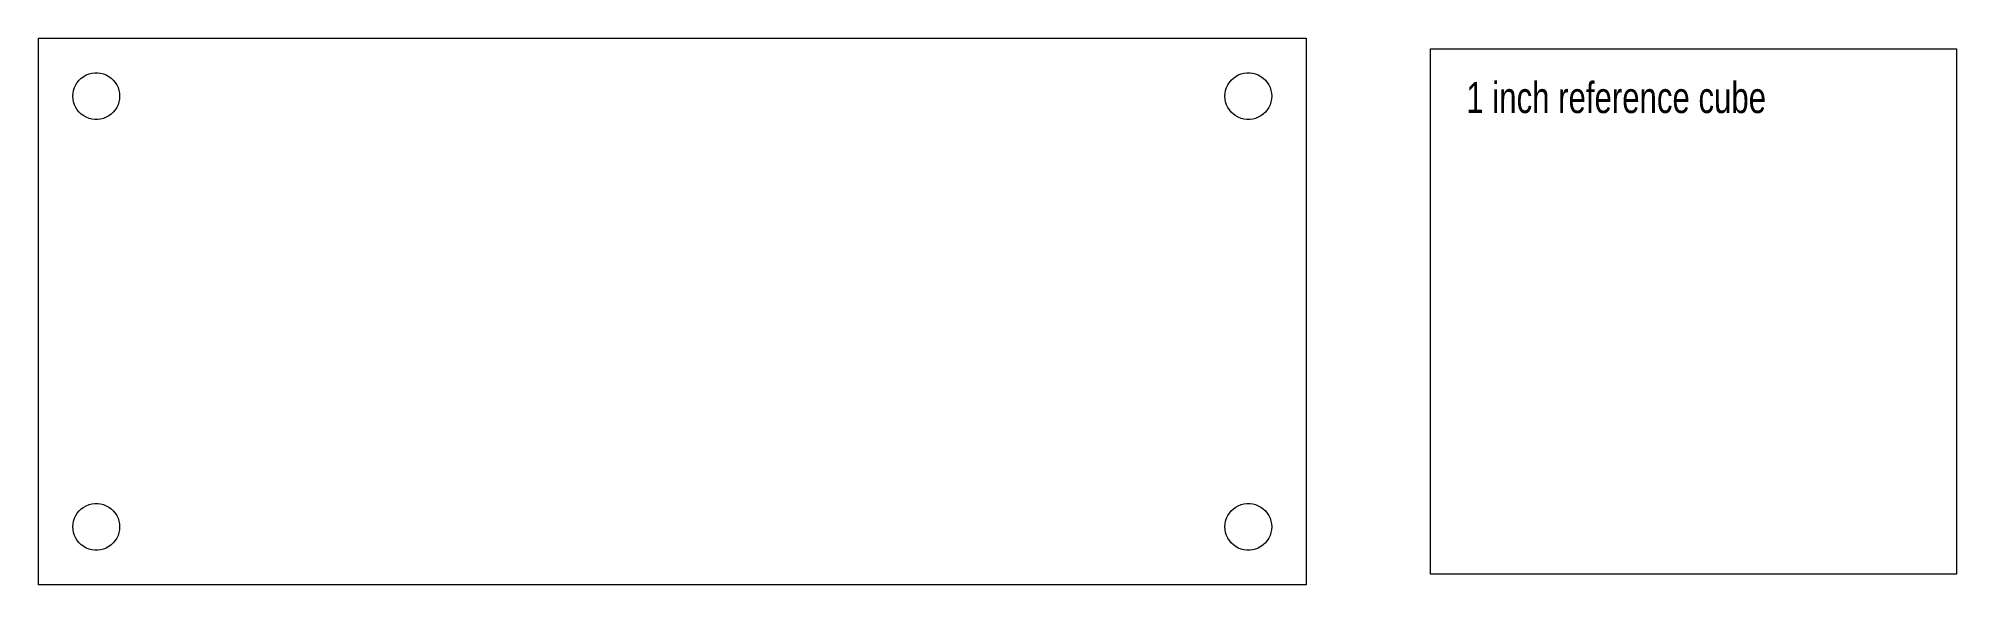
# Model space of a CAD drawing. Header units: millimetres. Extents: x -30.6 to 62, y -13.2 to 13.2.
import ezdxf

# ---------------------------------------------------------------- set-up
doc = ezdxf.new("R2010")
doc.units = ezdxf.units.MM
doc.layers.get('0').update_dxf_attribs({"linetype": 'CONTINUOUS', "lineweight": 0})
doc.styles.get("Standard").update_dxf_attribs({"font": 'txt', "width": 0.75})

msp = doc.modelspace()

# ---------------------------------------------------------------- linework, layer by layer
for p, q in [((-30.6, -13.2), (-30.6, 13.2)), ((-30.6, 13.2), (30.6, 13.2)), ((30.6, 13.2), (30.6, -13.2)), ((36.6, -12.7), (36.6, 12.7)), ((36.6, 12.7), (62, 12.7)), ((62, 12.7), (62, -12.7)), ((-28.72, 11.07), (-28.63, 11.18)), ((-28.63, 11.18), (-28.526, 11.277)), ((-28.526, 11.277), (-28.412, 11.36)), ((-28.412, 11.36), (-28.287, 11.429)), ((-28.287, 11.429), (-28.155, 11.481)), ((-28.155, 11.481), (-28.018, 11.516)), ((-28.018, 11.516), (-27.877, 11.534)), ((-27.877, 11.534), (-27.735, 11.534)), ((-27.735, 11.534), (-27.594, 11.516)), ((-27.594, 11.516), (-27.457, 11.481)), ((-27.457, 11.481), (-27.325, 11.429)), ((-27.325, 11.429), (-27.2, 11.36)), ((-27.2, 11.36), (-27.086, 11.277)), ((-27.086, 11.277), (-26.982, 11.18)), ((-26.982, 11.18), (-26.892, 11.07)), ((26.892, 11.07), (26.982, 11.18)), ((26.982, 11.18), (27.086, 11.277)), ((27.086, 11.277), (27.2, 11.36)), ((27.2, 11.36), (27.325, 11.429)), ((27.325, 11.429), (27.457, 11.481)), ((27.457, 11.481), (27.594, 11.516)), ((27.594, 11.516), (27.735, 11.534)), ((27.735, 11.534), (27.877, 11.534)), ((27.877, 11.534), (28.018, 11.516)), ((28.018, 11.516), (28.155, 11.481)), ((28.155, 11.481), (28.287, 11.429)), ((28.287, 11.429), (28.412, 11.36)), ((28.412, 11.36), (28.526, 11.277)), ((28.526, 11.277), (28.63, 11.18)), ((28.63, 11.18), (28.72, 11.07)), ((-28.936, 10.406), (-28.927, 10.548)), ((-28.927, 10.264), (-28.936, 10.406)), ((-28.927, 10.548), (-28.901, 10.687)), ((-28.901, 10.125), (-28.927, 10.264)), ((-28.901, 10.687), (-28.857, 10.822)), ((-28.857, 10.822), (-28.796, 10.951)), ((-28.796, 10.951), (-28.72, 11.07)), ((-26.892, 11.07), (-26.816, 10.951)), ((-26.816, 10.951), (-26.755, 10.822)), ((-26.755, 10.822), (-26.711, 10.687)), ((-26.711, 10.687), (-26.685, 10.548)), ((-26.685, 10.264), (-26.711, 10.125)), ((-26.685, 10.548), (-26.676, 10.406)), ((-26.676, 10.406), (-26.685, 10.264)), ((26.676, 10.406), (26.685, 10.548)), ((26.685, 10.264), (26.676, 10.406)), ((26.685, 10.548), (26.711, 10.687)), ((26.711, 10.125), (26.685, 10.264)), ((26.711, 10.687), (26.755, 10.822)), ((26.755, 10.822), (26.816, 10.951)), ((26.816, 10.951), (26.892, 11.07)), ((28.72, 11.07), (28.796, 10.951)), ((28.796, 10.951), (28.857, 10.822)), ((28.857, 10.822), (28.901, 10.687)), ((28.901, 10.687), (28.927, 10.548)), ((28.927, 10.264), (28.901, 10.125)), ((28.927, 10.548), (28.936, 10.406)), ((28.936, 10.406), (28.927, 10.264)), ((-28.857, 9.99), (-28.901, 10.125)), ((-28.796, 9.861), (-28.857, 9.99)), ((-28.72, 9.742), (-28.796, 9.861)), ((-28.63, 9.632), (-28.72, 9.742)), ((-28.526, 9.535), (-28.63, 9.632)), ((-28.412, 9.452), (-28.526, 9.535)), ((-28.287, 9.383), (-28.412, 9.452)), ((-28.155, 9.331), (-28.287, 9.383)), ((-28.018, 9.296), (-28.155, 9.331)), ((-27.877, 9.278), (-28.018, 9.296)), ((-27.735, 9.278), (-27.877, 9.278)), ((-27.594, 9.296), (-27.735, 9.278)), ((-27.457, 9.331), (-27.594, 9.296)), ((-27.325, 9.383), (-27.457, 9.331)), ((-27.2, 9.452), (-27.325, 9.383)), ((-27.086, 9.535), (-27.2, 9.452)), ((-26.982, 9.632), (-27.086, 9.535)), ((-26.892, 9.742), (-26.982, 9.632)), ((-26.816, 9.861), (-26.892, 9.742)), ((-26.755, 9.99), (-26.816, 9.861)), ((-26.711, 10.125), (-26.755, 9.99)), ((26.755, 9.99), (26.711, 10.125)), ((26.816, 9.861), (26.755, 9.99)), ((26.892, 9.742), (26.816, 9.861)), ((26.982, 9.632), (26.892, 9.742)), ((27.086, 9.535), (26.982, 9.632)), ((27.2, 9.452), (27.086, 9.535)), ((27.325, 9.383), (27.2, 9.452)), ((27.457, 9.331), (27.325, 9.383)), ((27.594, 9.296), (27.457, 9.331)), ((27.735, 9.278), (27.594, 9.296)), ((27.877, 9.278), (27.735, 9.278)), ((28.018, 9.296), (27.877, 9.278)), ((28.155, 9.331), (28.018, 9.296)), ((28.287, 9.383), (28.155, 9.331)), ((28.412, 9.452), (28.287, 9.383)), ((28.526, 9.535), (28.412, 9.452)), ((28.63, 9.632), (28.526, 9.535)), ((28.72, 9.742), (28.63, 9.632)), ((28.796, 9.861), (28.72, 9.742)), ((28.857, 9.99), (28.796, 9.861)), ((28.901, 10.125), (28.857, 9.99)), ((-28.927, -10.264), (-28.901, -10.125)), ((-28.901, -10.125), (-28.857, -9.99)), ((-28.857, -9.99), (-28.796, -9.861)), ((-28.796, -9.861), (-28.72, -9.742)), ((-28.72, -9.742), (-28.63, -9.632)), ((-28.63, -9.632), (-28.526, -9.535)), ((-28.526, -9.535), (-28.412, -9.452)), ((-28.412, -9.452), (-28.287, -9.383)), ((-28.287, -9.383), (-28.155, -9.331)), ((-28.155, -9.331), (-28.018, -9.296)), ((-28.018, -9.296), (-27.877, -9.278)), ((-27.877, -9.278), (-27.735, -9.278)), ((-27.735, -9.278), (-27.594, -9.296)), ((-27.594, -9.296), (-27.457, -9.331)), ((-27.457, -9.331), (-27.325, -9.383)), ((-27.325, -9.383), (-27.2, -9.452)), ((-27.2, -9.452), (-27.086, -9.535)), ((-27.086, -9.535), (-26.982, -9.632)), ((-26.982, -9.632), (-26.892, -9.742)), ((-26.892, -9.742), (-26.816, -9.861)), ((-26.816, -9.861), (-26.755, -9.99)), ((-26.755, -9.99), (-26.711, -10.125)), ((-26.711, -10.125), (-26.685, -10.264)), ((26.685, -10.264), (26.711, -10.125)), ((26.711, -10.125), (26.755, -9.99)), ((26.755, -9.99), (26.816, -9.861)), ((26.816, -9.861), (26.892, -9.742)), ((26.892, -9.742), (26.982, -9.632)), ((26.982, -9.632), (27.086, -9.535)), ((27.086, -9.535), (27.2, -9.452)), ((27.2, -9.452), (27.325, -9.383)), ((27.325, -9.383), (27.457, -9.331)), ((27.457, -9.331), (27.594, -9.296)), ((27.594, -9.296), (27.735, -9.278)), ((27.735, -9.278), (27.877, -9.278)), ((27.877, -9.278), (28.018, -9.296)), ((28.018, -9.296), (28.155, -9.331)), ((28.155, -9.331), (28.287, -9.383)), ((28.287, -9.383), (28.412, -9.452)), ((28.412, -9.452), (28.526, -9.535)), ((28.526, -9.535), (28.63, -9.632)), ((28.63, -9.632), (28.72, -9.742)), ((28.72, -9.742), (28.796, -9.861)), ((28.796, -9.861), (28.857, -9.99)), ((28.857, -9.99), (28.901, -10.125)), ((28.901, -10.125), (28.927, -10.264)), ((-28.936, -10.406), (-28.927, -10.264)), ((-28.927, -10.548), (-28.936, -10.406)), ((-28.901, -10.687), (-28.927, -10.548)), ((-28.857, -10.822), (-28.901, -10.687)), ((-28.796, -10.951), (-28.857, -10.822)), ((-28.72, -11.07), (-28.796, -10.951)), ((-28.63, -11.18), (-28.72, -11.07)), ((-26.892, -11.07), (-26.982, -11.18)), ((-26.816, -10.951), (-26.892, -11.07)), ((-26.755, -10.822), (-26.816, -10.951)), ((-26.711, -10.687), (-26.755, -10.822)), ((-26.685, -10.548), (-26.711, -10.687)), ((-26.685, -10.264), (-26.676, -10.406)), ((-26.676, -10.406), (-26.685, -10.548)), ((26.676, -10.406), (26.685, -10.264)), ((26.685, -10.548), (26.676, -10.406)), ((26.711, -10.687), (26.685, -10.548)), ((26.755, -10.822), (26.711, -10.687)), ((26.816, -10.951), (26.755, -10.822)), ((26.892, -11.07), (26.816, -10.951)), ((26.982, -11.18), (26.892, -11.07)), ((28.72, -11.07), (28.63, -11.18)), ((28.796, -10.951), (28.72, -11.07)), ((28.857, -10.822), (28.796, -10.951)), ((28.901, -10.687), (28.857, -10.822)), ((28.927, -10.548), (28.901, -10.687)), ((28.927, -10.264), (28.936, -10.406)), ((28.936, -10.406), (28.927, -10.548)), ((-28.526, -11.277), (-28.63, -11.18)), ((-28.412, -11.36), (-28.526, -11.277)), ((-28.287, -11.429), (-28.412, -11.36)), ((-28.155, -11.481), (-28.287, -11.429)), ((-28.018, -11.516), (-28.155, -11.481)), ((-27.877, -11.534), (-28.018, -11.516)), ((-27.735, -11.534), (-27.877, -11.534)), ((-27.594, -11.516), (-27.735, -11.534)), ((-27.457, -11.481), (-27.594, -11.516)), ((-27.325, -11.429), (-27.457, -11.481)), ((-27.2, -11.36), (-27.325, -11.429)), ((-27.086, -11.277), (-27.2, -11.36)), ((-26.982, -11.18), (-27.086, -11.277)), ((27.086, -11.277), (26.982, -11.18)), ((27.2, -11.36), (27.086, -11.277)), ((27.325, -11.429), (27.2, -11.36)), ((27.457, -11.481), (27.325, -11.429)), ((27.594, -11.516), (27.457, -11.481)), ((27.735, -11.534), (27.594, -11.516)), ((27.877, -11.534), (27.735, -11.534)), ((28.018, -11.516), (27.877, -11.534)), ((28.155, -11.481), (28.018, -11.516)), ((28.287, -11.429), (28.155, -11.481)), ((28.412, -11.36), (28.287, -11.429)), ((28.526, -11.277), (28.412, -11.36)), ((28.63, -11.18), (28.526, -11.277)), ((62, -12.7), (36.6, -12.7)), ((30.6, -13.2), (-30.6, -13.2))]:
    msp.add_line(p, q)

# ---------------------------------------------------------------- texts
at = {"insert": (38.332, 11.089), "char_height": 1.5, "width": 100, "attachment_point": 1}
msp.add_mtext('1\\~inch\\~reference\\~cube', dxfattribs=at)

doc.saveas('drawing.dxf')
